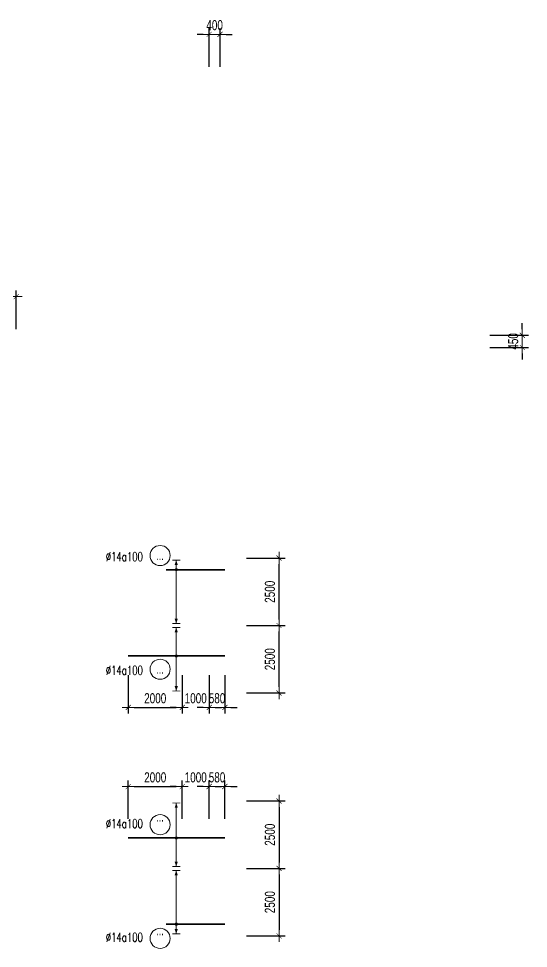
# Model space of a CAD drawing. Header units: millimetres. Extents: x 118516 to 588795, y -24154 to 50684.
# Drawn here: x 310688 to 329575, y 16238 to 50684 of the extents above; entities that cross this region are included whole.
import ezdxf
from ezdxf.enums import TextEntityAlignment as Align

# ---------------------------------------------------------------- set-up
doc = ezdxf.new("R2010")
doc.units = ezdxf.units.MM
doc.layers.get('0').update_dxf_attribs({"lineweight": 20})
doc.layers.get('Defpoints').update_dxf_attribs({"color": 151, "lineweight": 9})
for name, color, linetype, lineweight in [('NDC_S_DIM', 1, 'Continuous', 15), ('NDC_S_REBAR', 4, 'Continuous', 35), ('NDC_S_VN TEXT', 7, 'Continuous', 20)]:
    doc.layers.add(name, color=color, linetype=linetype, lineweight=lineweight)
doc.styles.add('ARIAL', font='arial.ttf', dxfattribs={"width": 0.7})
doc.styles.add('NDC_DIM', font='', dxfattribs={"width": 0.75})
doc.styles.add('NDC_ROMANS', font='romans.shx', dxfattribs={"width": 0.7})
doc.styles.get('NDC_DIM').set_extended_font_data('Dotum')
doc.dimstyles.new('NDC_dim_150', dxfattribs={"dimscale": 150, "dimtxt": 2.5, "dimasz": 1.5, "dimexe": 1.5, "dimexo": 2.5, "dimgap": 1, "dimtad": 1, "dimdec": 0, "dimzin": 0, "dimdsep": 46, "dimtxsty": 'NDC_DIM', "dimblk": 'DIMMARK', "dimcen": 0.09, "dimdle": 1.2, "dimclrd": 1, "dimclre": 1, "dimclrt": 3, "dimadec": 0, "dimazin": 0, "dimtfac": 1, "dimtdec": 0, "dimtix": 1, "dimtofl": 0, "dimtmove": 0, "dimatfit": 3, "dimfxl": 8, "dimfxlon": 1, "dimtolj": 1, "dimtzin": 0, "dimarcsym": 0})

# ---------------------------------------------------------------- blocks, each defined once
blk = doc.blocks.new('DIMMARK')
at = {"layer": 'NDC_S_DIM', "color": 1}
blk.add_line((-1.5, 0), (1, 0), dxfattribs=at)
at = {"layer": 'NDC_S_DIM', "color": 2, "const_width": 0.1}
blk.add_lwpolyline([(-0.42, -0.42), (0.42, 0.42)], dxfattribs=at)
blk = doc.blocks.new('*D19')
at = {"layer": 'Defpoints', "color": 0, "ltscale": 100, "transparency": 16777216}
for p in [(314465, 38950), (329350, 38950), (314465, 38500)]:
    blk.add_point(p, dxfattribs=at)
at = {"layer": 'NDC_S_DIM', "color": 1, "lineweight": -2, "ltscale": 100, "transparency": 16777216}
for p, q in [((329350, 39175), (329350, 39400)), ((328150, 38950), (329575, 38950)), ((328150, 38500), (329575, 38500)), ((329350, 38275), (329350, 38050))]:
    blk.add_line(p, q, dxfattribs=at)
at = {"layer": 'NDC_S_DIM', "color": 1, "lineweight": -2, "ltscale": 100, "transparency": 16777216, "xscale": 225, "yscale": 225, "zscale": 225}
for p, rotation in [((329350, 38950), 270), ((329350, 38500), 90)]:
    blk.add_blockref('DIMMARK', p, dxfattribs=dict(at, rotation=rotation))
at = {"layer": 'NDC_S_DIM', "color": 3, "ltscale": 100, "transparency": 16777216, "insert": (329012, 38725), "char_height": 375, "attachment_point": 5, "rotation": 90, "style": 'NDC_DIM'}
blk.add_mtext('\\A1;450', dxfattribs=at)
blk = doc.blocks.new('*D20')
at = {"layer": 'Defpoints', "color": 0, "ltscale": 100, "transparency": 16777216}
for p in [(318150, 50100), (317750, 34011), (318150, 34011)]:
    blk.add_point(p, dxfattribs=at)
at = {"layer": 'NDC_S_DIM', "color": 1, "lineweight": -2, "ltscale": 100, "transparency": 16777216}
for p, q in [((317750, 48900), (317750, 50325)), ((318150, 48900), (318150, 50325)), ((317525, 50100), (317300, 50100)), ((318375, 50100), (318600, 50100))]:
    blk.add_line(p, q, dxfattribs=at)
at = {"layer": 'NDC_S_DIM', "color": 1, "lineweight": -2, "ltscale": 100, "transparency": 16777216, "xscale": 225, "yscale": 225, "zscale": 225}
blk.add_blockref('DIMMARK', (317750, 50100), dxfattribs=at)
at = {"layer": 'NDC_S_DIM', "color": 1, "lineweight": -2, "ltscale": 100, "transparency": 16777216, "xscale": 225, "yscale": 225, "zscale": 225, "rotation": 180}
blk.add_blockref('DIMMARK', (318150, 50100), dxfattribs=at)
at = {"layer": 'NDC_S_DIM', "color": 3, "ltscale": 100, "transparency": 16777216, "insert": (317950, 50438), "char_height": 375, "attachment_point": 5, "style": 'NDC_DIM'}
blk.add_mtext('\\A1;400', dxfattribs=at)
blk = doc.blocks.new('*D148')
at = {"layer": 'Defpoints', "color": 0, "ltscale": 100, "transparency": 16777216}
for p in [(310600, 40384), (308100, 37255), (310600, 37255)]:
    blk.add_point(p, dxfattribs=at)
at = {"layer": 'NDC_S_DIM', "color": 1, "lineweight": -2, "ltscale": 100, "transparency": 16777216}
for p, q in [((308100, 39184), (308100, 40609)), ((308325, 40384), (310375, 40384)), ((310600, 39184), (310600, 40609))]:
    blk.add_line(p, q, dxfattribs=at)
at = {"layer": 'NDC_S_DIM', "color": 1, "lineweight": -2, "ltscale": 100, "transparency": 16777216, "xscale": 225, "yscale": 225, "zscale": 225, "rotation": 180}
blk.add_blockref('DIMMARK', (308100, 40384), dxfattribs=at)
at = {"layer": 'NDC_S_DIM', "color": 1, "lineweight": -2, "ltscale": 100, "transparency": 16777216, "xscale": 225, "yscale": 225, "zscale": 225}
blk.add_blockref('DIMMARK', (310600, 40384), dxfattribs=at)
at = {"layer": 'NDC_S_DIM', "color": 3, "ltscale": 100, "transparency": 16777216, "insert": (309350, 40721), "char_height": 375, "attachment_point": 5, "style": 'NDC_DIM'}
blk.add_mtext('\\A1;2500', dxfattribs=at)
blk = doc.blocks.new('*U179')
h = blk.add_hatch(color=6)
edge = h.paths.add_edge_path()
edge.add_arc((-0.77, 0), 0.3, 0, 360)
at = {"layer": 'NDC_S_DIM', "color": 6}
for q in [(-0.77, 7.03), (-0.77, -8.65)]:
    blk.add_line((-0.77, 0), q, dxfattribs=at)
for points in [[(-1.77, 7.03, 0.2, 0.2, 0), (0.23, 7.03, 0, 0, 0)], [(-1.77, -8.65, 0.2, 0.2, 0), (0.23, -8.65, 0, 0, 0)]]:
    blk.add_lwpolyline(points, format="xyseb", dxfattribs=at)
blk.add_circle((-0.77, 0), 0.3, dxfattribs=at)
at = {"layer": 'NDC_S_DIM'}
blk.add_circle((3.22, -3.28), 2.48, dxfattribs=at)
at = {"layer": 'NDC_S_DIM', "color": 6}
for points in [[(-1.17, 5.83), (-0.77, 7.03), (-0.37, 5.83)], [(-1.17, -7.45), (-0.77, -8.65), (-0.37, -7.45)]]:
    blk.add_solid(points, dxfattribs=at)
at = {"layer": 'NDC_S_REBAR'}
for p, q in [((0, 0), (-12.78, 0)), ((-12.78, 0), (-12.78, 0)), ((-12.78, 0), (-12.78, 0)), ((0, 0), (11.07, 0)), ((11.07, 0), (11.07, 0)), ((11.07, 0), (11.07, 0))]:
    blk.add_line(p, q, dxfattribs=at)
at = {"layer": 'NDC_S_VN TEXT', "style": 'ARIAL', "width": 0.7}
blk.add_attdef('KHT', text='', height=2.2, dxfattribs=at).set_placement((3.22, -3.28), align=Align.MIDDLE_CENTER)
at = {"layer": 'NDC_S_VN TEXT', "color": 3, "style": 'NDC_ROMANS', "width": 0.7}
blk.add_attdef('DKT', (6.52, -4.65), '', height=2.2, dxfattribs=at)
blk = doc.blocks.new('*D191')
at = {"layer": 'Defpoints', "color": 0, "ltscale": 100, "transparency": 16777216}
for p in [(314750, 29143), (316750, 29143), (316750, 25166)]:
    blk.add_point(p, dxfattribs=at)
at = {"layer": 'NDC_S_DIM', "color": 1, "lineweight": -2, "ltscale": 100, "transparency": 16777216}
for p, q in [((314750, 26366), (314750, 24941)), ((316750, 26366), (316750, 24941)), ((314975, 25166), (316525, 25166))]:
    blk.add_line(p, q, dxfattribs=at)
at = {"layer": 'NDC_S_DIM', "color": 1, "lineweight": -2, "ltscale": 100, "transparency": 16777216, "xscale": 225, "yscale": 225, "zscale": 225, "rotation": 180}
blk.add_blockref('DIMMARK', (314750, 25166), dxfattribs=at)
at = {"layer": 'NDC_S_DIM', "color": 1, "lineweight": -2, "ltscale": 100, "transparency": 16777216, "xscale": 225, "yscale": 225, "zscale": 225}
blk.add_blockref('DIMMARK', (316750, 25166), dxfattribs=at)
at = {"layer": 'NDC_S_DIM', "color": 3, "ltscale": 100, "transparency": 16777216, "insert": (315750, 25503), "char_height": 375, "attachment_point": 5, "style": 'NDC_DIM'}
blk.add_mtext('\\A1;2000', dxfattribs=at)
blk = doc.blocks.new('*D192')
at = {"layer": 'Defpoints', "color": 0, "ltscale": 100, "transparency": 16777216}
for p in [(317750, 29143), (318330, 29143), (318330, 25166)]:
    blk.add_point(p, dxfattribs=at)
at = {"layer": 'NDC_S_DIM', "color": 1, "lineweight": -2, "ltscale": 100, "transparency": 16777216}
for p, q in [((317750, 26366), (317750, 24941)), ((318330, 26366), (318330, 24941)), ((317525, 25166), (317300, 25166)), ((318555, 25166), (318780, 25166))]:
    blk.add_line(p, q, dxfattribs=at)
at = {"layer": 'NDC_S_DIM', "color": 1, "lineweight": -2, "ltscale": 100, "transparency": 16777216, "xscale": 225, "yscale": 225, "zscale": 225}
blk.add_blockref('DIMMARK', (317750, 25166), dxfattribs=at)
at = {"layer": 'NDC_S_DIM', "color": 1, "lineweight": -2, "ltscale": 100, "transparency": 16777216, "xscale": 225, "yscale": 225, "zscale": 225, "rotation": 180}
blk.add_blockref('DIMMARK', (318330, 25166), dxfattribs=at)
at = {"layer": 'NDC_S_DIM', "color": 3, "ltscale": 100, "transparency": 16777216, "insert": (318040, 25503), "char_height": 375, "attachment_point": 5, "style": 'NDC_DIM'}
blk.add_mtext('\\A1;580', dxfattribs=at)
blk = doc.blocks.new('*D193')
at = {"layer": 'Defpoints', "color": 0, "ltscale": 100, "transparency": 16777216}
for p in [(316750, 29143), (317750, 29143), (317750, 25166)]:
    blk.add_point(p, dxfattribs=at)
at = {"layer": 'NDC_S_DIM', "color": 1, "lineweight": -2, "ltscale": 100, "transparency": 16777216}
for p, q in [((316750, 26366), (316750, 24941)), ((317750, 26366), (317750, 24941)), ((316525, 25166), (316300, 25166)), ((317975, 25166), (318200, 25166))]:
    blk.add_line(p, q, dxfattribs=at)
at = {"layer": 'NDC_S_DIM', "color": 1, "lineweight": -2, "ltscale": 100, "transparency": 16777216, "xscale": 225, "yscale": 225, "zscale": 225}
blk.add_blockref('DIMMARK', (316750, 25166), dxfattribs=at)
at = {"layer": 'NDC_S_DIM', "color": 1, "lineweight": -2, "ltscale": 100, "transparency": 16777216, "xscale": 225, "yscale": 225, "zscale": 225, "rotation": 180}
blk.add_blockref('DIMMARK', (317750, 25166), dxfattribs=at)
at = {"layer": 'NDC_S_DIM', "color": 3, "ltscale": 100, "transparency": 16777216, "insert": (317250, 25503), "char_height": 375, "attachment_point": 5, "style": 'NDC_DIM'}
blk.add_mtext('\\A1;1000', dxfattribs=at)
blk = doc.blocks.new('*D194')
at = {"layer": 'Defpoints', "color": 0, "ltscale": 100, "transparency": 16777216}
for p in [(317358, 28200), (320337, 28200), (317358, 25700)]:
    blk.add_point(p, dxfattribs=at)
at = {"layer": 'NDC_S_DIM', "color": 1, "lineweight": -2, "ltscale": 100, "transparency": 16777216}
for p, q in [((319137, 28200), (320562, 28200)), ((320337, 25925), (320337, 27975)), ((319137, 25700), (320562, 25700))]:
    blk.add_line(p, q, dxfattribs=at)
at = {"layer": 'NDC_S_DIM', "color": 1, "lineweight": -2, "ltscale": 100, "transparency": 16777216, "xscale": 225, "yscale": 225, "zscale": 225}
for p, rotation in [((320337, 28200), 90), ((320337, 25700), 270)]:
    blk.add_blockref('DIMMARK', p, dxfattribs=dict(at, rotation=rotation))
at = {"layer": 'NDC_S_DIM', "color": 3, "ltscale": 100, "transparency": 16777216, "insert": (320000, 26950), "char_height": 375, "attachment_point": 5, "rotation": 90, "style": 'NDC_DIM'}
blk.add_mtext('\\A1;2500', dxfattribs=at)
blk = doc.blocks.new('*D195')
at = {"layer": 'Defpoints', "color": 0, "ltscale": 100, "transparency": 16777216}
for p in [(317208, 30700), (320337, 30700), (317208, 28200)]:
    blk.add_point(p, dxfattribs=at)
at = {"layer": 'NDC_S_DIM', "color": 1, "lineweight": -2, "ltscale": 100, "transparency": 16777216}
for p, q in [((319137, 30700), (320562, 30700)), ((320337, 28425), (320337, 30475)), ((319137, 28200), (320562, 28200))]:
    blk.add_line(p, q, dxfattribs=at)
at = {"layer": 'NDC_S_DIM', "color": 1, "lineweight": -2, "ltscale": 100, "transparency": 16777216, "xscale": 225, "yscale": 225, "zscale": 225}
for p, rotation in [((320337, 30700), 90), ((320337, 28200), 270)]:
    blk.add_blockref('DIMMARK', p, dxfattribs=dict(at, rotation=rotation))
at = {"layer": 'NDC_S_DIM', "color": 3, "ltscale": 100, "transparency": 16777216, "insert": (320000, 29450), "char_height": 375, "attachment_point": 5, "rotation": 90, "style": 'NDC_DIM'}
blk.add_mtext('\\A1;2500', dxfattribs=at)
blk = doc.blocks.new('*U180')
h = blk.add_hatch(color=6)
edge = h.paths.add_edge_path()
edge.add_arc((-0.77, 0), 0.3, 0, 360)
at = {"layer": 'NDC_S_DIM', "color": 6}
for q in [(-0.77, 2.39), (-0.77, -13.26)]:
    blk.add_line((-0.77, 0), q, dxfattribs=at)
for points in [[(-1.77, 2.39, 0.2, 0.2, 0), (0.23, 2.39, 0, 0, 0)], [(-1.77, -13.26, 0.2, 0.2, 0), (0.23, -13.26, 0, 0, 0)]]:
    blk.add_lwpolyline(points, format="xyseb", dxfattribs=at)
at = {"layer": 'NDC_S_DIM'}
blk.add_circle((3.22, 3.51), 2.48, dxfattribs=at)
at = {"layer": 'NDC_S_DIM', "color": 6}
blk.add_circle((-0.77, 0), 0.3, dxfattribs=at)
for points in [[(-1.17, 1.19), (-0.77, 2.39), (-0.37, 1.19)], [(-1.17, -12.06), (-0.77, -13.26), (-0.37, -12.06)]]:
    blk.add_solid(points, dxfattribs=at)
at = {"layer": 'NDC_S_REBAR'}
for p, q in [((0, 0), (-12.78, 0)), ((-12.78, 0), (-12.78, 0)), ((-12.78, 0), (-12.78, 0)), ((0, 0), (1.76, 0)), ((1.76, 0), (1.76, 0)), ((1.76, 0), (1.76, 0))]:
    blk.add_line(p, q, dxfattribs=at)
at = {"layer": 'NDC_S_VN TEXT', "style": 'ARIAL', "width": 0.7}
blk.add_attdef('KHT', text='', height=2.2, dxfattribs=at).set_placement((3.22, 3.51), align=Align.MIDDLE_CENTER)
at = {"layer": 'NDC_S_VN TEXT', "color": 3, "style": 'NDC_ROMANS', "width": 0.7}
blk.add_attdef('DKT', (6.52, 2.14), '', height=2.2, dxfattribs=at)
blk = doc.blocks.new('*D186')
at = {"layer": 'Defpoints', "color": 0, "ltscale": 100, "transparency": 16777216}
for p in [(316750, 22234), (314750, 18257), (316750, 18257)]:
    blk.add_point(p, dxfattribs=at)
at = {"layer": 'NDC_S_DIM', "color": 1, "lineweight": -2, "ltscale": 100, "transparency": 16777216}
for p, q in [((314750, 21034), (314750, 22459)), ((316750, 21034), (316750, 22459)), ((314975, 22234), (316525, 22234))]:
    blk.add_line(p, q, dxfattribs=at)
at = {"layer": 'NDC_S_DIM', "color": 1, "lineweight": -2, "ltscale": 100, "transparency": 16777216, "xscale": 225, "yscale": 225, "zscale": 225, "rotation": 180}
blk.add_blockref('DIMMARK', (314750, 22234), dxfattribs=at)
at = {"layer": 'NDC_S_DIM', "color": 1, "lineweight": -2, "ltscale": 100, "transparency": 16777216, "xscale": 225, "yscale": 225, "zscale": 225}
blk.add_blockref('DIMMARK', (316750, 22234), dxfattribs=at)
at = {"layer": 'NDC_S_DIM', "color": 3, "ltscale": 100, "transparency": 16777216, "insert": (315750, 22572), "char_height": 375, "attachment_point": 5, "style": 'NDC_DIM'}
blk.add_mtext('\\A1;2000', dxfattribs=at)
blk = doc.blocks.new('*D187')
at = {"layer": 'Defpoints', "color": 0, "ltscale": 100, "transparency": 16777216}
for p in [(318330, 22234), (317750, 18257), (318330, 18257)]:
    blk.add_point(p, dxfattribs=at)
at = {"layer": 'NDC_S_DIM', "color": 1, "lineweight": -2, "ltscale": 100, "transparency": 16777216}
for p, q in [((317750, 21034), (317750, 22459)), ((318330, 21034), (318330, 22459)), ((317525, 22234), (317300, 22234)), ((318555, 22234), (318780, 22234))]:
    blk.add_line(p, q, dxfattribs=at)
at = {"layer": 'NDC_S_DIM', "color": 1, "lineweight": -2, "ltscale": 100, "transparency": 16777216, "xscale": 225, "yscale": 225, "zscale": 225}
blk.add_blockref('DIMMARK', (317750, 22234), dxfattribs=at)
at = {"layer": 'NDC_S_DIM', "color": 1, "lineweight": -2, "ltscale": 100, "transparency": 16777216, "xscale": 225, "yscale": 225, "zscale": 225, "rotation": 180}
blk.add_blockref('DIMMARK', (318330, 22234), dxfattribs=at)
at = {"layer": 'NDC_S_DIM', "color": 3, "ltscale": 100, "transparency": 16777216, "insert": (318040, 22572), "char_height": 375, "attachment_point": 5, "style": 'NDC_DIM'}
blk.add_mtext('\\A1;580', dxfattribs=at)
blk = doc.blocks.new('*D188')
at = {"layer": 'Defpoints', "color": 0, "ltscale": 100, "transparency": 16777216}
for p in [(317750, 22234), (316750, 18257), (317750, 18257)]:
    blk.add_point(p, dxfattribs=at)
at = {"layer": 'NDC_S_DIM', "color": 1, "lineweight": -2, "ltscale": 100, "transparency": 16777216}
for p, q in [((316750, 21034), (316750, 22459)), ((317750, 21034), (317750, 22459)), ((316525, 22234), (316300, 22234)), ((317975, 22234), (318200, 22234))]:
    blk.add_line(p, q, dxfattribs=at)
at = {"layer": 'NDC_S_DIM', "color": 1, "lineweight": -2, "ltscale": 100, "transparency": 16777216, "xscale": 225, "yscale": 225, "zscale": 225}
blk.add_blockref('DIMMARK', (316750, 22234), dxfattribs=at)
at = {"layer": 'NDC_S_DIM', "color": 1, "lineweight": -2, "ltscale": 100, "transparency": 16777216, "xscale": 225, "yscale": 225, "zscale": 225, "rotation": 180}
blk.add_blockref('DIMMARK', (317750, 22234), dxfattribs=at)
at = {"layer": 'NDC_S_DIM', "color": 3, "ltscale": 100, "transparency": 16777216, "insert": (317250, 22572), "char_height": 375, "attachment_point": 5, "style": 'NDC_DIM'}
blk.add_mtext('\\A1;1000', dxfattribs=at)
blk = doc.blocks.new('*D189')
at = {"layer": 'Defpoints', "color": 0, "ltscale": 100, "transparency": 16777216}
for p in [(317358, 21700), (317358, 19200), (320337, 19200)]:
    blk.add_point(p, dxfattribs=at)
at = {"layer": 'NDC_S_DIM', "color": 1, "lineweight": -2, "ltscale": 100, "transparency": 16777216}
for p, q in [((319137, 21700), (320562, 21700)), ((320337, 21475), (320337, 19425)), ((319137, 19200), (320562, 19200))]:
    blk.add_line(p, q, dxfattribs=at)
at = {"layer": 'NDC_S_DIM', "color": 1, "lineweight": -2, "ltscale": 100, "transparency": 16777216, "xscale": 225, "yscale": 225, "zscale": 225}
for p, rotation in [((320337, 21700), 90), ((320337, 19200), 270)]:
    blk.add_blockref('DIMMARK', p, dxfattribs=dict(at, rotation=rotation))
at = {"layer": 'NDC_S_DIM', "color": 3, "ltscale": 100, "transparency": 16777216, "insert": (320000, 20450), "char_height": 375, "attachment_point": 5, "rotation": 90, "style": 'NDC_DIM'}
blk.add_mtext('\\A1;2500', dxfattribs=at)
blk = doc.blocks.new('*D190')
at = {"layer": 'Defpoints', "color": 0, "ltscale": 100, "transparency": 16777216}
for p in [(317208, 19200), (317208, 16700), (320337, 16700)]:
    blk.add_point(p, dxfattribs=at)
at = {"layer": 'NDC_S_DIM', "color": 1, "lineweight": -2, "ltscale": 100, "transparency": 16777216}
for p, q in [((319137, 19200), (320562, 19200)), ((320337, 18975), (320337, 16925)), ((319137, 16700), (320562, 16700))]:
    blk.add_line(p, q, dxfattribs=at)
at = {"layer": 'NDC_S_DIM', "color": 1, "lineweight": -2, "ltscale": 100, "transparency": 16777216, "xscale": 225, "yscale": 225, "zscale": 225}
for p, rotation in [((320337, 19200), 90), ((320337, 16700), 270)]:
    blk.add_blockref('DIMMARK', p, dxfattribs=dict(at, rotation=rotation))
at = {"layer": 'NDC_S_DIM', "color": 3, "ltscale": 100, "transparency": 16777216, "insert": (320000, 17950), "char_height": 375, "attachment_point": 5, "rotation": 90, "style": 'NDC_DIM'}
blk.add_mtext('\\A1;2500', dxfattribs=at)

msp = doc.modelspace()

# ---------------------------------------------------------------- block references
at = {"layer": 'NDC_S_REBAR'}
ref = msp.add_blockref('*U180', (316413.3, 30264.2), dxfattribs=dict(at, xscale=-150, yscale=150, zscale=150))
ref.add_attrib('KHT', '...', dxfattribs={"layer": 'NDC_S_VN TEXT', "height": 330, "style": 'ARIAL', "width": 0.7}).set_placement((315929.2, 30791.1), align=Align.MIDDLE_CENTER)
ref.add_attrib('DKT', '%%c14a100', (313917.4, 30584.9), dxfattribs={"layer": 'NDC_S_VN TEXT', "color": 3, "height": 330, "style": 'NDC_ROMANS', "width": 0.7})
ref = msp.add_blockref('*U179', (316413.3, 27071.2), dxfattribs=dict(at, xscale=-150, yscale=150, zscale=150))
ref.add_attrib('KHT', '...', dxfattribs={"layer": 'NDC_S_VN TEXT', "height": 330, "style": 'ARIAL', "width": 0.7}).set_placement((315929.2, 26579.9), align=Align.MIDDLE_CENTER)
ref.add_attrib('DKT', '%%c14a100', (313917.4, 26373.7), dxfattribs={"layer": 'NDC_S_VN TEXT', "color": 3, "height": 330, "style": 'NDC_ROMANS', "width": 0.7})
ref = msp.add_blockref('*U179', (316413.3, 20328.8), dxfattribs=dict(at, xscale=150, yscale=150, zscale=150, rotation=180))
ref.add_attrib('KHT', '...', dxfattribs={"layer": 'NDC_S_VN TEXT', "height": 330, "style": 'ARIAL', "width": 0.7}).set_placement((315929.2, 21103.9), align=Align.MIDDLE_CENTER)
ref.add_attrib('DKT', '%%c14a100', (313917.4, 20696.3), dxfattribs={"layer": 'NDC_S_VN TEXT', "color": 3, "height": 330, "style": 'NDC_ROMANS', "width": 0.7})
ref = msp.add_blockref('*U180', (316413.3, 17135.8), dxfattribs=dict(at, xscale=150, yscale=150, zscale=150, rotation=180))
ref.add_attrib('KHT', '...', dxfattribs={"layer": 'NDC_S_VN TEXT', "height": 330, "style": 'ARIAL', "width": 0.7}).set_placement((315929.2, 16892.7), align=Align.MIDDLE_CENTER)
ref.add_attrib('DKT', '%%c14a100', (313917.4, 16485.1), dxfattribs={"layer": 'NDC_S_VN TEXT', "color": 3, "height": 330, "style": 'NDC_ROMANS', "width": 0.7})

# ---------------------------------------------------------------- dimensions: what is measured, and where the dimension line sits
at = {"layer": 'NDC_S_DIM', "ltscale": 100}
dim = msp.add_linear_dim(base=(318150, 50100), p1=(317750, 34010.5), p2=(318150, 34010.5), dimstyle='NDC_dim_150', dxfattribs=at)
dim.commit()
dim.dimension.update_dxf_attribs({"geometry": '*D20', "text_midpoint": (317950, 50437.8)})
for p1, p2, distance, picture, middle in [((308100, 37254.7), (310600, 37254.7), 3128.9, '*D148', (309350, 40721.4)), ((317208.4, 28200), (317208.4, 30700), -3128.9, '*D195', (319999.6, 29450)), ((314749.6, 29143.2), (316750, 29143.2), -3977.5, '*D191', (315749.8, 25503.4)), ((316750, 29143.2), (317750, 29143.2), -3977.5, '*D193', (317250, 25503.4)), ((317750, 29143.2), (318330, 29143.2), -3977.5, '*D192', (318040, 25503.4)), ((317358.4, 25700), (317358.4, 28200), -2978.9, '*D194', (319999.6, 26950)), ((314749.6, 18256.8), (316750, 18256.8), 3977.5, '*D186', (315749.8, 22572.1)), ((316750, 18256.8), (317750, 18256.8), 3977.5, '*D188', (317250, 22572.1)), ((317750, 18256.8), (318330, 18256.8), 3977.5, '*D187', (318040, 22572.1)), ((317358.4, 21700), (317358.4, 19200), 2978.9, '*D189', (319999.6, 20450)), ((317208.4, 19200), (317208.4, 16700), 3128.9, '*D190', (319999.6, 17950))]:
    dim = msp.add_aligned_dim(p1=p1, p2=p2, distance=distance, dimstyle='NDC_dim_150', dxfattribs=at)
    dim.commit()
    dim.dimension.update_dxf_attribs({"geometry": picture, "text_midpoint": middle})
dim = msp.add_linear_dim(base=(329350, 38950), p1=(314465.4, 38500), p2=(314465.4, 38950), angle=90, dimstyle='NDC_dim_150', dxfattribs=at)
dim.commit()
dim.dimension.update_dxf_attribs({"geometry": '*D19', "text_midpoint": (329012.2, 38725)})

doc.saveas('drawing.dxf')
